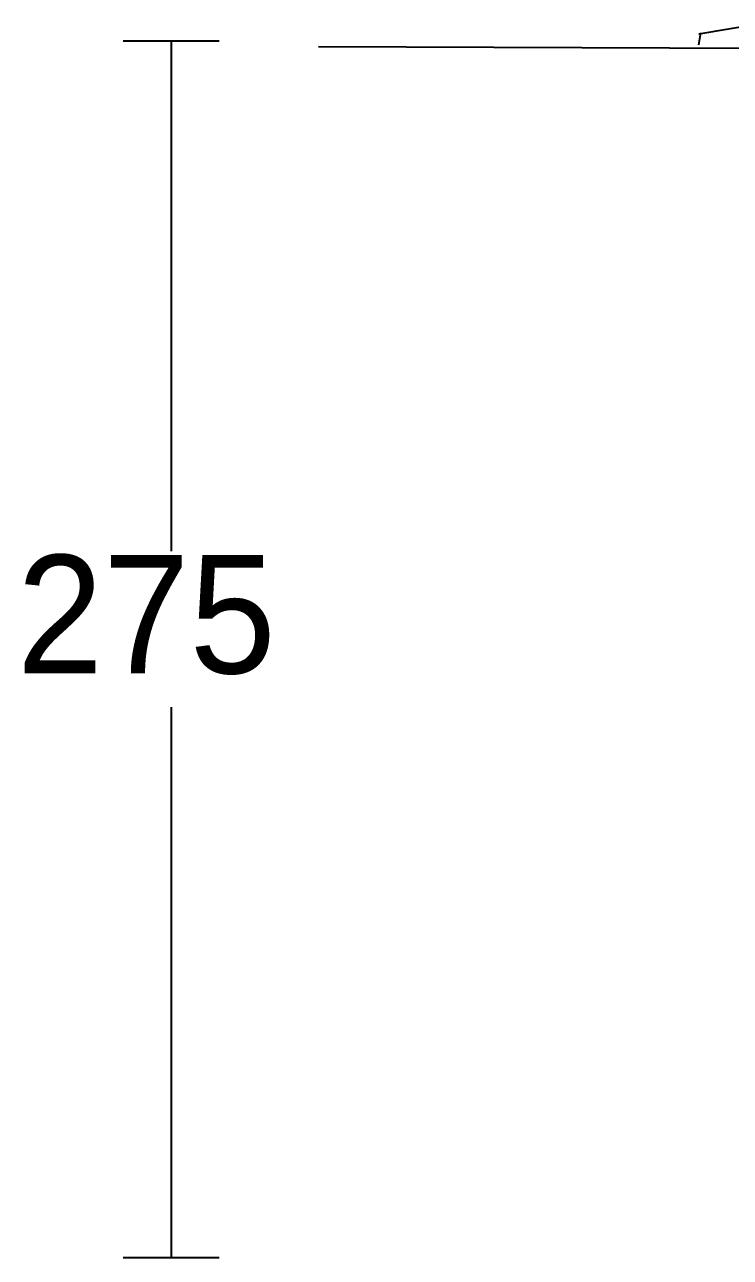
# Model space of a CAD drawing. Extents: x 27 to 204, y 47 to 221.
# Drawn here: x 26.8 to 67.4, y 80.2 to 151.1 of the extents above; entities that cross this region are included whole.
import ezdxf

# ---------------------------------------------------------------- set-up
doc = ezdxf.new("R2010")
doc.units = 0
doc.layers.add('LIVELLO_1', color=160, linetype='Continuous')
doc.styles.add('STD', font='txt')

# ---------------------------------------------------------------- blocks, each defined once
blk = doc.blocks.new('AI9-BLK1')
at = {"layer": 'LIVELLO_1', "color": 7}
for p, q in [((-37.702, 9.996), (-37.804, 9.3)), ((-34.496, 10.459), (-37.786, 9.907)), ((-70.883, 9.526), (-65.36, 9.526)), ((-68.121, 9.526), (-68.121, -19.805)), ((-59.655, 9.2), (-34.438, 9.107)), ((-68.122, -28.781), (-68.122, -60.418)), ((-70.883, -60.418), (-65.36, -60.418))]:
    blk.add_line(p, q, dxfattribs=at)
at = {"layer": 'LIVELLO_1', "color": 7, "insert": (-76.999, -20.031), "char_height": 6.80847, "attachment_point": 1, "style": 'STD'}
blk.add_mtext('\\fMyriad Roman|b0|i0;\\H6.8085;\\W0.98;\\C7;275', dxfattribs=at)

msp = doc.modelspace()

# ---------------------------------------------------------------- block references
at = {"layer": 'LIVELLO_1', "color": 7}
msp.add_blockref('AI9-BLK1', (103.397134, 140.642837), dxfattribs=at)

doc.saveas('drawing.dxf')
